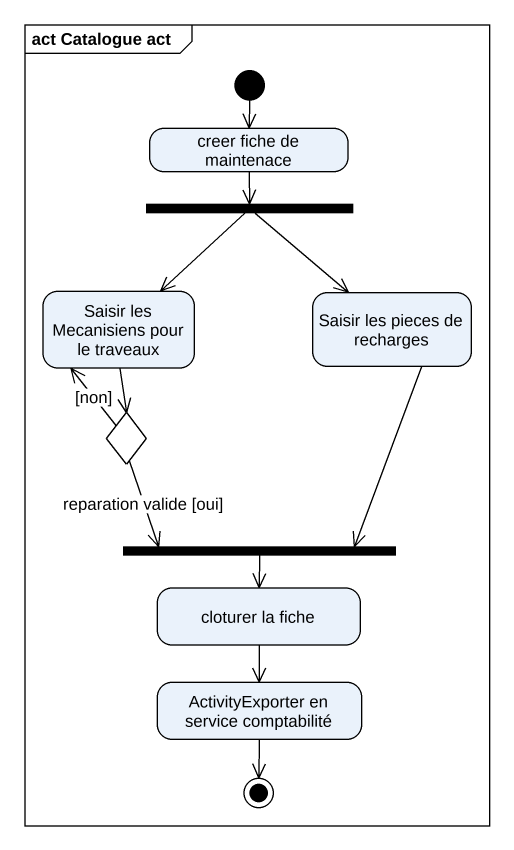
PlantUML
@startuml
mainframe act Catalogue act
hide empty description
state "creer fiche de maintenace" as creer_fiche_de_maintenace
state fork1 <<fork>>
state "Saisir les Mecanisiens pour le traveaux" as Saisir_les_Mecanisiens_pour
state "Saisir les pieces de recharges" as Saisir_les_pieces_de
state choice1 <<choice>>
state fork2 <<join>>
state "cloturer la fiche" as cloturer_la_fiche
state "ActivityExporter en service comptabilité" as ActivityExporter_en_service
[*] --> creer_fiche_de_maintenace
creer_fiche_de_maintenace --> fork1
fork1 --> Saisir_les_Mecanisiens_pour
fork1 --> Saisir_les_pieces_de
Saisir_les_Mecanisiens_pour --> choice1
Saisir_les_pieces_de --> fork2
choice1 -up-> Saisir_les_Mecanisiens_pour : [non]
choice1 --> fork2 : reparation valide [oui]
fork2 --> cloturer_la_fiche
cloturer_la_fiche --> ActivityExporter_en_service
ActivityExporter_en_service --> [*]
@enduml
